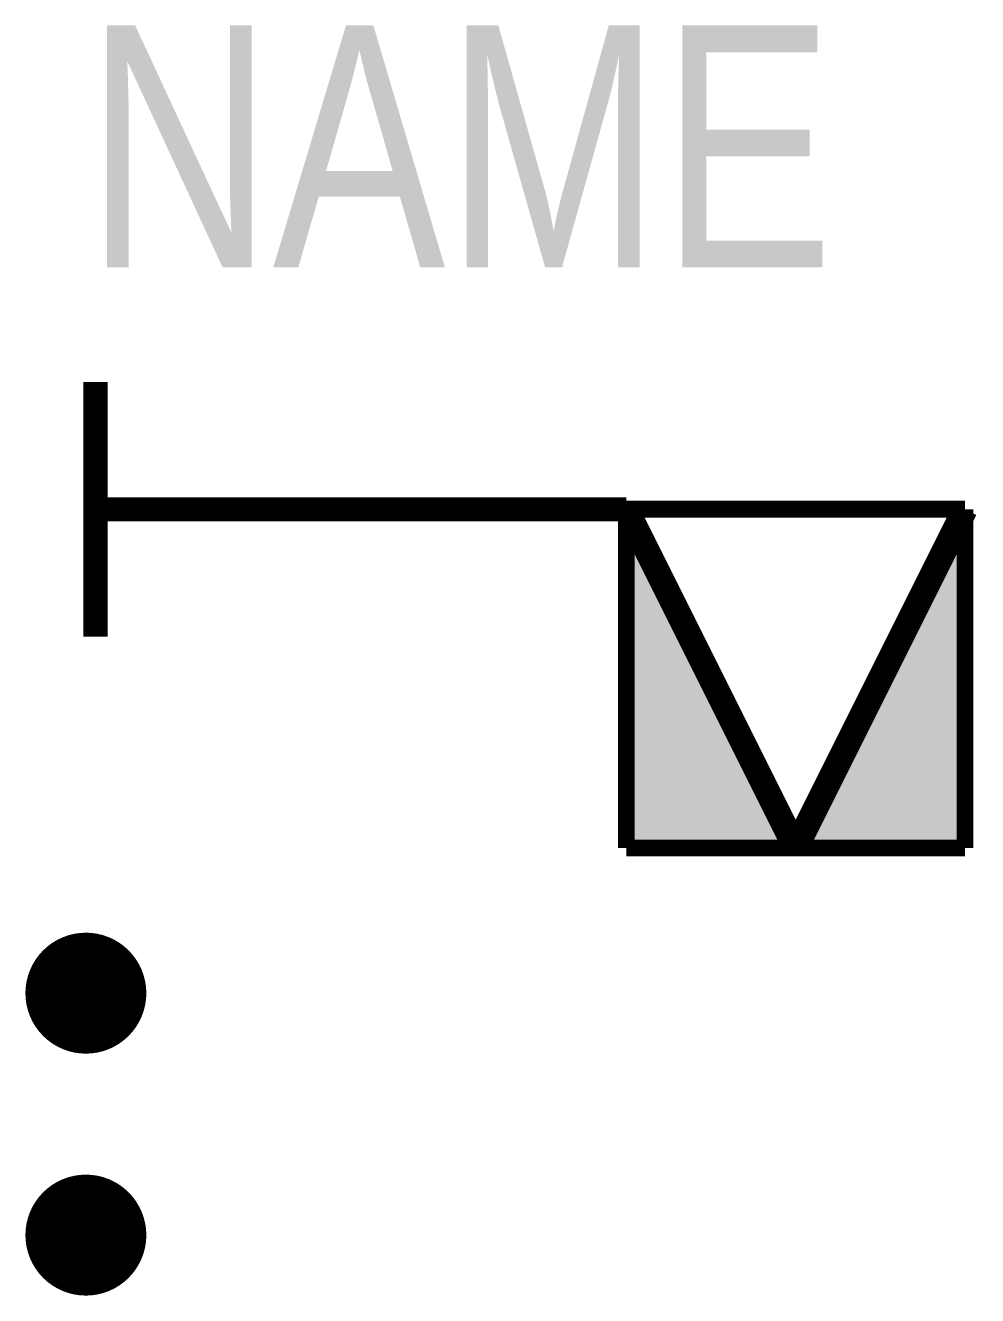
# Model space of a CAD drawing. Header units: inches. Extents: x -0.5 to 7.4, y -1.5 to 9.
import ezdxf

# ---------------------------------------------------------------- set-up
doc = ezdxf.new("R2010")
doc.units = ezdxf.units.IN
doc.header["$MEASUREMENT"] = 0

# ---------------------------------------------------------------- blocks, each defined once
blk = doc.blocks.new('A$C4F2E2239')
for points, const_width in [([(0, 2.87), (2.801, 2.87)], 0.2), ([(2.801, 2.87), (4.388, 2.87)], 0.2), ([(4.388, 2.87), (5.788, 0.07)], 0.21), ([(5.788, 0.07), (7.188, 2.87)], 0.21), ([(4.388, 2.87), (7.188, 2.87)], 0.14), ([(4.388, 0.07), (4.388, 2.87)], 0.14), ([(7.188, 0.07), (7.188, 2.87)], 0.14), ([(4.388, 0.07), (7.188, 0.07)], 0.14)]:
    blk.add_lwpolyline(points, dxfattribs=dict(const_width=const_width))

msp = doc.modelspace()

# ---------------------------------------------------------------- hatches: boundary and pattern name
h = msp.add_hatch(color=256)
h.paths.add_polyline_path([(4.467, 5), (4.467, 2.2), (5.867, 2.2)])
h.paths.add_polyline_path([(7.267, 2.2), (7.267, 5), (5.867, 2.2)])

# ---------------------------------------------------------------- linework, layer by layer
for points in [[(0.08, 3.947, 0.2, 0.2, 0), (0.08, 6.053, 0.2, 0.2, 0)], [(0.08, 6, 0.2, 0.2, 0), (0.08, 4, 0.2, 0.2, 0)]]:
    msp.add_lwpolyline(points, format="xyseb")
for points in [[(0.25, 1, 0.5, 0.5, 1), (-0.25, 1, 0.5, 0.5, 1)], [(0.25, -1, 0.5, 0.5, 1), (-0.25, -1, 0.5, 0.5, 1)]]:
    msp.add_lwpolyline(points, format="xyseb", close=True)

# ---------------------------------------------------------------- block references
msp.add_blockref('A$C4F2E2239', (0.08, 2.13))

# ---------------------------------------------------------------- texts
at = {"width": 0.8}
msp.add_attdef('NAME', (0, 7), 'NAME', height=2, dxfattribs=at)

doc.saveas('drawing.dxf')
